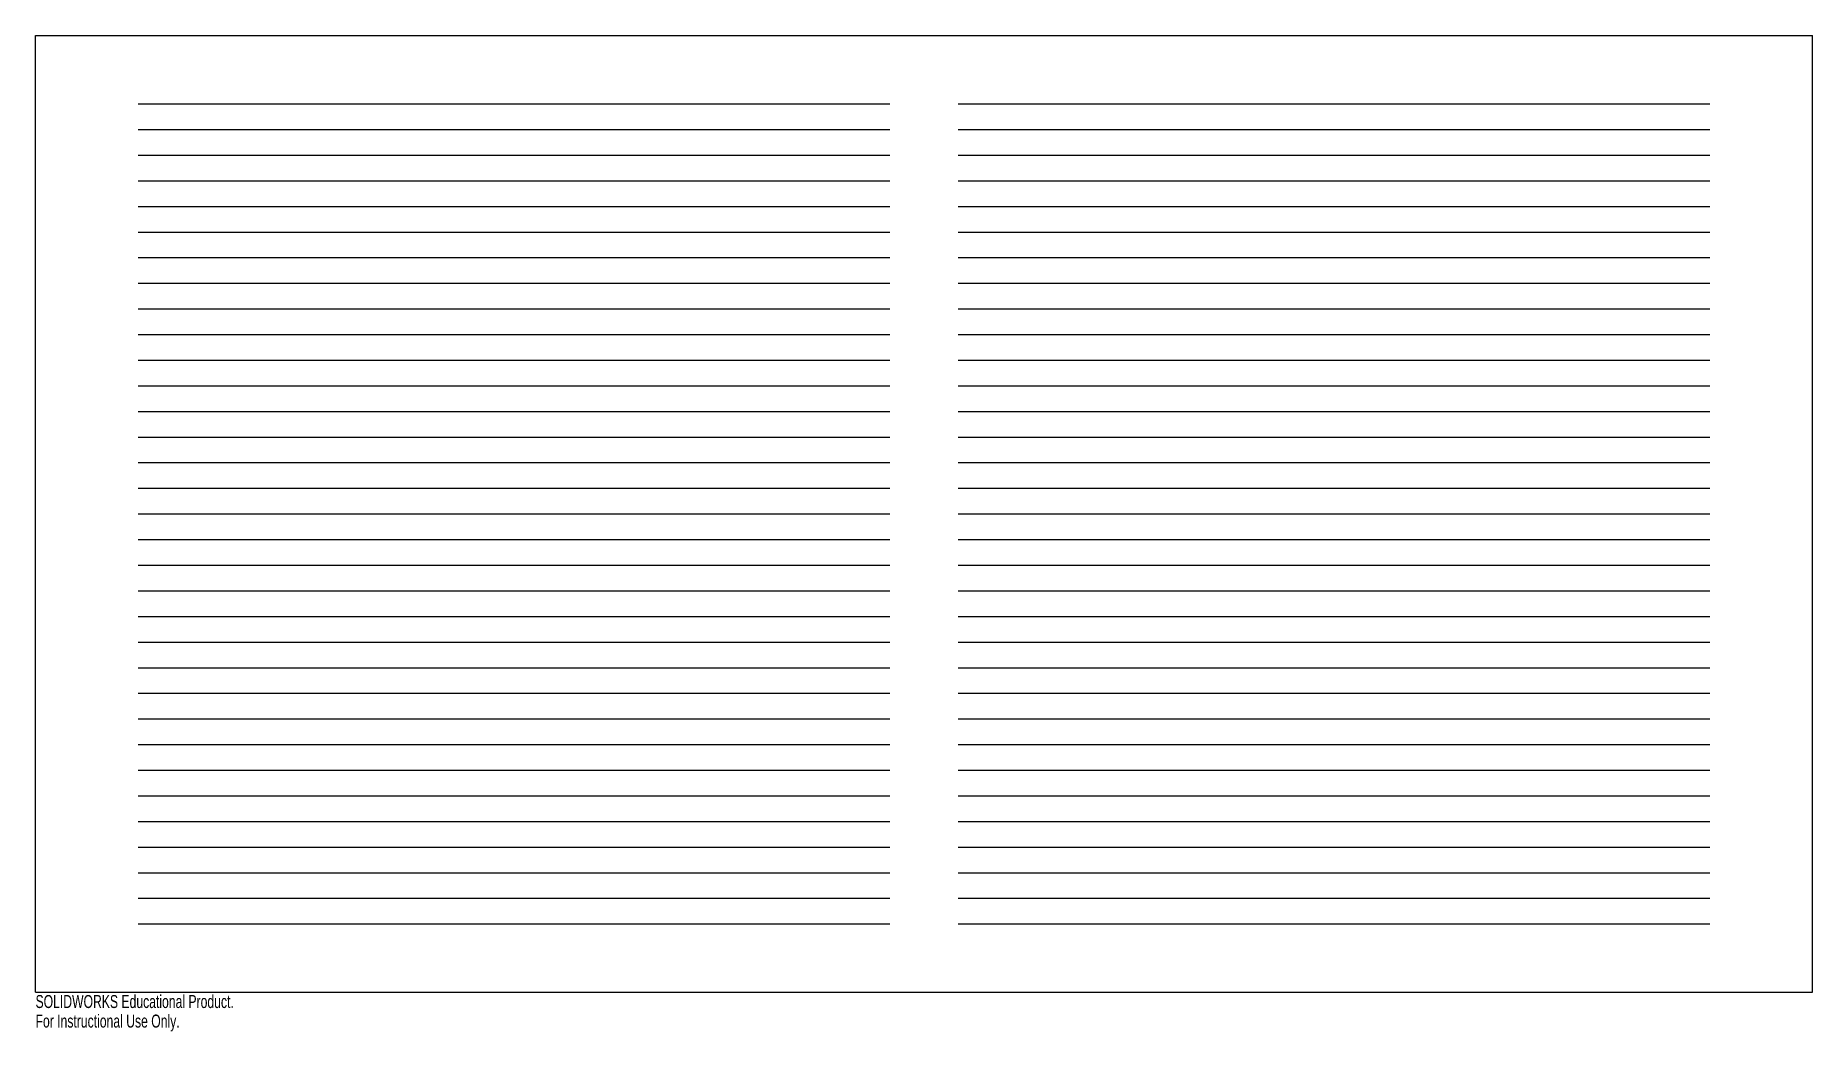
# Model space of a CAD drawing. Header units: inches. Extents: x 0 to 26, y -0.6 to 14.
import ezdxf

# ---------------------------------------------------------------- set-up
doc = ezdxf.new("R2010")
doc.units = ezdxf.units.IN
doc.header["$MEASUREMENT"] = 0
doc.styles.add('SLDTEXTSTYLE0', font='TXT', dxfattribs={"width": 0.7})

msp = doc.modelspace()

# ---------------------------------------------------------------- linework, layer by layer
at = {"color": 7, "linetype": 'Continuous'}
for p, q in [((0, 0), (0, 14)), ((0, 14), (26, 14)), ((26, 0), (26, 14)), ((1.5, 13), (12.5, 13)), ((13.5, 13), (24.5, 13)), ((1.5, 12.625), (12.5, 12.625)), ((13.5, 12.625), (24.5, 12.625)), ((1.5, 12.25), (12.5, 12.25)), ((13.5, 12.25), (24.5, 12.25)), ((1.5, 11.875), (12.5, 11.875)), ((13.5, 11.875), (24.5, 11.875)), ((1.5, 11.5), (12.5, 11.5)), ((13.5, 11.5), (24.5, 11.5)), ((1.5, 11.125), (12.5, 11.125)), ((13.5, 11.125), (24.5, 11.125)), ((1.5, 10.75), (12.5, 10.75)), ((13.5, 10.75), (24.5, 10.75)), ((1.5, 10.375), (12.5, 10.375)), ((13.5, 10.375), (24.5, 10.375)), ((1.5, 10), (12.5, 10)), ((13.5, 10), (24.5, 10)), ((1.5, 9.625), (12.5, 9.625)), ((13.5, 9.625), (24.5, 9.625)), ((1.5, 9.25), (12.5, 9.25)), ((13.5, 9.25), (24.5, 9.25)), ((1.5, 8.875), (12.5, 8.875)), ((13.5, 8.875), (24.5, 8.875)), ((1.5, 8.5), (12.5, 8.5)), ((13.5, 8.5), (24.5, 8.5)), ((1.5, 8.125), (12.5, 8.125)), ((13.5, 8.125), (24.5, 8.125)), ((1.5, 7.75), (12.5, 7.75)), ((13.5, 7.75), (24.5, 7.75)), ((1.5, 7.375), (12.5, 7.375)), ((13.5, 7.375), (24.5, 7.375)), ((1.5, 7), (12.5, 7)), ((13.5, 7), (24.5, 7)), ((1.5, 6.625), (12.5, 6.625)), ((13.5, 6.625), (24.5, 6.625)), ((1.5, 6.25), (12.5, 6.25)), ((13.5, 6.25), (24.5, 6.25)), ((1.5, 5.875), (12.5, 5.875)), ((13.5, 5.875), (24.5, 5.875)), ((1.5, 5.5), (12.5, 5.5)), ((13.5, 5.5), (24.5, 5.5)), ((1.5, 5.125), (12.5, 5.125)), ((13.5, 5.125), (24.5, 5.125)), ((1.5, 4.75), (12.5, 4.75)), ((13.5, 4.75), (24.5, 4.75)), ((1.5, 4.375), (12.5, 4.375)), ((13.5, 4.375), (24.5, 4.375)), ((1.5, 4), (12.5, 4)), ((13.5, 4), (24.5, 4)), ((1.5, 3.625), (12.5, 3.625)), ((13.5, 3.625), (24.5, 3.625)), ((1.5, 3.25), (12.5, 3.25)), ((13.5, 3.25), (24.5, 3.25)), ((1.5, 2.875), (12.5, 2.875)), ((13.5, 2.875), (24.5, 2.875)), ((1.5, 2.5), (12.5, 2.5)), ((13.5, 2.5), (24.5, 2.5)), ((1.5, 2.125), (12.5, 2.125)), ((13.5, 2.125), (24.5, 2.125)), ((1.5, 1.75), (12.5, 1.75)), ((13.5, 1.75), (24.5, 1.75)), ((1.5, 1.375), (12.5, 1.375)), ((13.5, 1.375), (24.5, 1.375)), ((1.5, 1), (12.5, 1)), ((13.5, 1), (24.5, 1)), ((0, 0), (26, 0))]:
    msp.add_line(p, q, dxfattribs=at)

# ---------------------------------------------------------------- texts
at = {"color": 7, "linetype": 'Continuous', "char_height": 0.1903, "attachment_point": 1, "style": 'SLDTEXTSTYLE0'}
for s, insert in [('SOLIDWORKS Educational Product.', (0, -0.04)), ('For Instructional Use Only.', (0, -0.326))]:
    msp.add_mtext(s, dxfattribs=dict(at, insert=insert))

doc.saveas('drawing.dxf')
